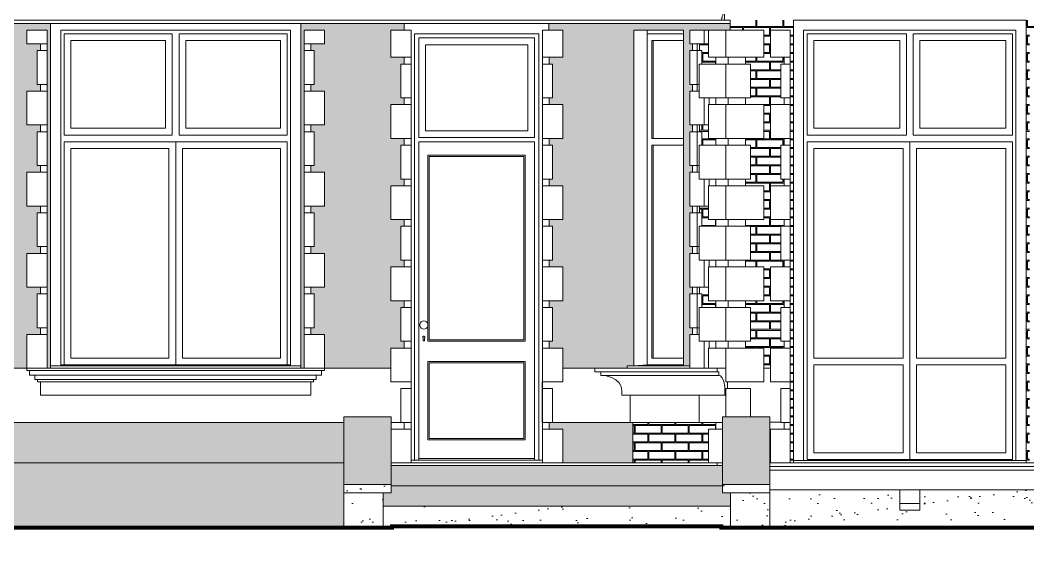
# Model space of a CAD drawing. Header units: millimetres. Extents: x 1177761 to 1329492, y 746793 to 827002.
# Drawn here: x 1238820 to 1246271, y 811085 to 815003 of the extents above; entities that cross this region are included whole.
import ezdxf

# ---------------------------------------------------------------- set-up
doc = ezdxf.new("R2010")
doc.units = ezdxf.units.MM
doc.layers.add('wall', color=5, linetype='Continuous', lineweight=30)
pattern_1 = [(0, (-220131.96, 1390884.34), (100, 64), [192.5, -7.5]), (0, (-220231.96, 1390891.84), (100, 64), [192.5, -7.5]), (90, (-220131.96, 1390884.34), (-100, 64), [-71.5, 56.5]), (90, (-220139.46, 1390884.34), (-100, 64), [-71.5, 56.5])]

msp = doc.modelspace()

# ---------------------------------------------------------------- hatches: boundary and pattern name
at = {"layer": 'wall', "lineweight": 20, "ltscale": 2}
h = msp.add_hatch(dxfattribs=at)
h.set_pattern_fill('AR18', color=251, scale=20, style=0)
h.set_pattern_definition(pattern_1)
h.paths.add_polyline_path([(1243357.5, 814927.8), (1243455.8, 814927.8), (1243725.2, 814927.8), (1243725.2, 814902.8), (1243725.2, 814852.8), (1243725.2, 814127.8), (1243725.2, 814077.8), (1243725.2, 812502.8), (1243725.2, 812452.8), (1243725.2, 812445), (1243772.9, 812445), (1243772.9, 812677.8), (1243790.6, 812677.8), (1243790.6, 812727.8), (1243772.9, 812727.8), (1243772.9, 812977.8), (1243790.6, 812977.8), (1243790.6, 813027.8), (1243772.9, 813027.8), (1243772.9, 813277.8), (1243790.6, 813277.8), (1243790.6, 813327.8), (1243772.9, 813327.8), (1243772.9, 813577.8), (1243790.6, 813577.8), (1243790.6, 813627.8), (1243772.9, 813627.8), (1243772.9, 813877.8), (1243790.6, 813877.8), (1243790.6, 813927.8), (1243772.9, 813927.8), (1243772.9, 814177.8), (1243790.6, 814177.8), (1243790.6, 814227.8), (1243772.9, 814227.8), (1243772.9, 814477.8), (1243790.6, 814477.8), (1243790.6, 814527.8), (1243772.9, 814527.8), (1243772.9, 814777.8), (1243790.6, 814777.8), (1243790.6, 814827.8), (1243772.9, 814827.8), (1243772.9, 814927.8), (1243879, 814927.8), (1243911, 814927.8), (1244039, 814927.8), (1244070.1, 814927.8), (1244070.1, 814977.8), (1242730.5, 814977.8), (1242730.5, 814927.8), (1242832.1, 814927.8), (1242832.1, 814727.8), (1242732.1, 814727.8), (1242732.1, 814677.8), (1242757.1, 814677.8), (1242757.1, 814427.8), (1242732.1, 814427.8), (1242732.1, 814377.8), (1242832.1, 814377.8), (1242832.1, 814127.8), (1242732.1, 814127.8), (1242732.1, 814077.8), (1242757.1, 814077.8), (1242757.1, 813827.8), (1242732.1, 813827.8), (1242732.1, 813777.8), (1242832.1, 813777.8), (1242832.1, 813527.8), (1242732.1, 813527.8), (1242732.1, 813477.8), (1242757.1, 813477.8), (1242757.1, 813227.8), (1242732.1, 813227.8), (1242732.1, 813177.8), (1242832.1, 813177.8), (1242832.1, 812927.8), (1242732.1, 812927.8), (1242732.1, 812877.8), (1242757.1, 812877.8), (1242757.1, 812627.8), (1242732.1, 812627.8), (1242732.1, 812577.8), (1242832.1, 812577.8), (1242832.1, 812427.8), (1243069.1, 812427.8), (1243069.1, 812427.8), (1243307.9, 812427.8), (1243307.9, 812445), (1243357.5, 812445)])
h.paths.add_polyline_path([(1241660.4, 813827.8), (1241635.4, 813827.8), (1241635.4, 814077.8), (1241660.4, 814077.8), (1241660.4, 814127.8), (1241560.4, 814127.8), (1241560.4, 814377.8), (1241660.4, 814377.8), (1241660.4, 814427.8), (1241635.4, 814427.8), (1241635.4, 814677.8), (1241660.4, 814677.8), (1241660.4, 814727.8), (1241560.4, 814727.8), (1241560.4, 814927.8), (1241660.4, 814927.8), (1241660.4, 814977.8), (1240895.2, 814977.8), (1240895.2, 812445.5), (1240895.2, 812427.8), (1240920, 812427.8), (1240920, 812677.8), (1240920, 812727.8), (1240920, 812977.8), (1240920, 813027.8), (1240920, 813277.8), (1240920, 813327.8), (1240920, 813577.8), (1240920, 813627.8), (1240920, 813877.8), (1240920, 813927.8), (1240920, 814177.8), (1240920, 814227.8), (1240920, 814477.8), (1240920, 814527.8), (1240920, 814777.8), (1240920, 814827.8), (1240920, 814927.8), (1241070, 814927.8), (1241070, 814827.8), (1240970, 814827.8), (1240970, 814777.8), (1240995, 814777.8), (1240995, 814527.8), (1240970, 814527.8), (1240970, 814477.8), (1241070, 814477.8), (1241070, 814227.8), (1240970, 814227.8), (1240970, 814177.8), (1240995, 814177.8), (1240995, 813927.8), (1240970, 813927.8), (1240970, 813877.8), (1241070, 813877.8), (1241070, 813627.8), (1240970, 813627.8), (1240970, 813577.8), (1240995, 813577.8), (1240995, 813327.8), (1240970, 813327.8), (1240970, 813277.8), (1241070, 813277.8), (1241070, 813027.8), (1240970, 813027.8), (1240970, 812977.8), (1240995, 812977.8), (1240995, 812727.8), (1240970, 812727.8), (1240970, 812677.8), (1241070, 812677.8), (1241070, 812427.8), (1241560.4, 812427.8), (1241560.4, 812577.8), (1241660.4, 812577.8), (1241660.4, 812627.8), (1241635.4, 812627.8), (1241635.4, 812877.8), (1241660.4, 812877.8), (1241660.4, 812927.8), (1241560.4, 812927.8), (1241560.4, 813177.8), (1241660.4, 813177.8), (1241660.4, 813227.8), (1241635.4, 813227.8), (1241635.4, 813477.8), (1241660.4, 813477.8), (1241660.4, 813527.8), (1241560.4, 813527.8), (1241560.4, 813777.8), (1241660.4, 813777.8)])
h.paths.add_polyline_path([(1238945.2, 813577.8), (1238970.2, 813577.8), (1238970.2, 813627.8), (1238870.2, 813627.8), (1238870.2, 813877.8), (1238970.2, 813877.8), (1238970.2, 813927.8), (1238945.2, 813927.8), (1238945.2, 814177.8), (1238970.2, 814177.8), (1238970.2, 814227.8), (1238870.2, 814227.8), (1238870.2, 814477.8), (1238970.2, 814477.8), (1238970.2, 814527.8), (1238945.2, 814527.8), (1238945.2, 814777.8), (1238970.2, 814777.8), (1238970.2, 814827.8), (1238870.2, 814827.8), (1238870.2, 814927.8), (1239020.2, 814927.8), (1239020.2, 814827.8), (1239020.2, 814777.8), (1239020.2, 814527.8), (1239020.2, 814477.8), (1239020.2, 814227.8), (1239020.2, 814177.8), (1239020.2, 813927.8), (1239020.2, 813877.8), (1239020.2, 813627.8), (1239020.2, 813577.8), (1239020.2, 813327.8), (1239020.2, 813277.8), (1239020.2, 813027.8), (1239020.2, 812977.8), (1239020.2, 812727.8), (1239020.2, 812677.8), (1239020.2, 812427.8), (1239045.2, 812427.8), (1239045.2, 812445), (1239045.2, 814977.8), (1238595.4, 814977.8), (1238595.4, 812445.5), (1238595.4, 812427.8), (1238620.3, 812427.8), (1238620.3, 812677.8), (1238620.3, 812727.8), (1238620.3, 812977.8), (1238620.3, 813027.8), (1238620.3, 813277.8), (1238620.3, 813327.8), (1238620.3, 813577.8), (1238620.3, 813627.8), (1238620.3, 813877.8), (1238620.3, 813927.8), (1238620.3, 814177.8), (1238620.3, 814227.8), (1238620.3, 814477.8), (1238620.3, 814527.8), (1238620.3, 814777.8), (1238620.3, 814827.8), (1238620.3, 814927.8), (1238770.3, 814927.8), (1238770.3, 814827.8), (1238670.3, 814827.8), (1238670.3, 814777.8), (1238695.3, 814777.8), (1238695.3, 814527.8), (1238670.3, 814527.8), (1238670.3, 814477.8), (1238770.3, 814477.8), (1238770.3, 814227.8), (1238670.3, 814227.8), (1238670.3, 814177.8), (1238695.3, 814177.8), (1238695.3, 813927.8), (1238670.3, 813927.8), (1238670.3, 813877.8), (1238770.3, 813877.8), (1238770.3, 813627.8), (1238670.3, 813627.8), (1238670.3, 813577.8), (1238695.3, 813577.8), (1238695.3, 813327.8), (1238670.3, 813327.8), (1238670.3, 813277.8), (1238770.3, 813277.8), (1238770.3, 813027.8), (1238670.3, 813027.8), (1238670.3, 812977.8), (1238695.3, 812977.8), (1238695.3, 812727.8), (1238670.3, 812727.8), (1238670.3, 812677.8), (1238770.3, 812677.8), (1238770.3, 812427.8), (1238870.2, 812427.8), (1238870.2, 812677.8), (1238970.2, 812677.8), (1238970.2, 812727.8), (1238945.2, 812727.8), (1238945.2, 812977.8), (1238970.2, 812977.8), (1238970.2, 813027.8), (1238870.2, 813027.8), (1238870.2, 813277.8), (1238970.2, 813277.8), (1238970.2, 813327.8), (1238945.2, 813327.8)])
h.paths.add_polyline_path([(1236645.5, 813577.8), (1236670.5, 813577.8), (1236670.5, 813627.8), (1236570.5, 813627.8), (1236570.5, 813877.8), (1236670.5, 813877.8), (1236670.5, 813927.8), (1236645.5, 813927.8), (1236645.5, 814177.8), (1236670.5, 814177.8), (1236670.5, 814227.8), (1236570.5, 814227.8), (1236570.5, 814477.8), (1236670.5, 814477.8), (1236670.5, 814527.8), (1236645.5, 814527.8), (1236645.5, 814777.8), (1236670.5, 814777.8), (1236670.5, 814827.8), (1236570.5, 814827.8), (1236570.5, 814927.8), (1236720.5, 814927.8), (1236720.5, 814827.8), (1236720.5, 814777.8), (1236720.5, 814527.8), (1236720.5, 814477.8), (1236720.5, 814227.8), (1236720.5, 814177.8), (1236720.5, 813927.8), (1236720.5, 813877.8), (1236720.5, 813627.8), (1236720.5, 813577.8), (1236720.5, 813327.8), (1236720.5, 813277.8), (1236720.5, 813027.8), (1236720.5, 812977.8), (1236720.5, 812727.8), (1236720.5, 812677.8), (1236720.5, 812427.8), (1236745.4, 812427.8), (1236745.4, 812445), (1236745.4, 814977.8), (1235984.2, 814977.8), (1235984.2, 812445.5), (1235984.2, 812427.8), (1236009.1, 812427.8), (1236009.1, 812677.8), (1236009.1, 812727.8), (1236009.1, 812977.8), (1236009.1, 813027.8), (1236009.1, 813277.8), (1236009.1, 813327.8), (1236009.1, 813577.8), (1236009.1, 813627.8), (1236009.1, 813877.8), (1236009.1, 813927.8), (1236009.1, 814177.8), (1236009.1, 814227.8), (1236009.1, 814477.8), (1236009.1, 814527.8), (1236009.1, 814777.8), (1236009.1, 814827.8), (1236009.1, 814927.8), (1236159.1, 814927.8), (1236159.1, 814827.8), (1236059.1, 814827.8), (1236059.1, 814777.8), (1236084.1, 814777.8), (1236084.1, 814527.8), (1236059.1, 814527.8), (1236059.1, 814477.8), (1236159.1, 814477.8), (1236159.1, 814227.8), (1236059.1, 814227.8), (1236059.1, 814177.8), (1236084.1, 814177.8), (1236084.1, 813927.8), (1236059.1, 813927.8), (1236059.1, 813877.8), (1236159.1, 813877.8), (1236159.1, 813627.8), (1236059.1, 813627.8), (1236059.1, 813577.8), (1236084.1, 813577.8), (1236084.1, 813327.8), (1236059.1, 813327.8), (1236059.1, 813277.8), (1236159.1, 813277.8), (1236159.1, 813027.8), (1236059.1, 813027.8), (1236059.1, 812977.8), (1236084.1, 812977.8), (1236084.1, 812727.8), (1236059.1, 812727.8), (1236059.1, 812677.8), (1236159.1, 812677.8), (1236159.1, 812427.8), (1236351.9, 812427.8), (1236570.5, 812427.8), (1236570.5, 812677.8), (1236670.5, 812677.8), (1236670.5, 812727.8), (1236645.5, 812727.8), (1236645.5, 812977.8), (1236670.5, 812977.8), (1236670.5, 813027.8), (1236570.5, 813027.8), (1236570.5, 813277.8), (1236670.5, 813277.8), (1236670.5, 813327.8), (1236645.5, 813327.8)])
h.paths.add_polyline_path([(1241212.9, 812027.8), (1236384.6, 812027.8), (1236351.9, 812027.8), (1235997.2, 812027.8), (1230888.9, 812027.8), (1230888.9, 811727.8), (1234516.7, 811727.8), (1241212.9, 811727.8)])
h.paths.add_polyline_path([(1243350.4, 812027.8), (1243329.7, 812027.8), (1242757.1, 812027.8), (1242732.1, 812027.8), (1242732.1, 811977.8), (1242832.1, 811977.8), (1242832.1, 811727.8), (1243350.4, 811727.8)])
h.paths.add_polyline_path([(1243318.7, 813385.6), (1243801.7, 813385.6), (1243801.7, 813610.6), (1243318.7, 813610.6)], flags=24)
h = msp.add_hatch(dxfattribs=at)
h.set_pattern_fill('AR18', color=251, scale=20, style=0)
h.set_pattern_definition(pattern_1)
h.paths.add_polyline_path([(1244443.7, 813477.8), (1244468.7, 813477.8), (1244468.7, 813527.8), (1244368.7, 813527.8), (1244368.7, 813777.8), (1244468.7, 813777.8), (1244468.7, 813827.8), (1244443.7, 813827.8), (1244443.7, 814077.8), (1244468.7, 814077.8), (1244468.7, 814127.8), (1244368.7, 814127.8), (1244368.7, 814377.8), (1244468.7, 814377.8), (1244468.7, 814427.8), (1244443.7, 814427.8), (1244443.7, 814677.8), (1244468.7, 814677.8), (1244468.7, 814727.8), (1244368.7, 814727.8), (1244368.7, 814927.8), (1244513.5, 814927.8), (1244513.5, 814727.8), (1244513.5, 814677.8), (1244513.5, 814427.8), (1244513.5, 814377.8), (1244513.5, 814127.8), (1244513.5, 814077.8), (1244513.5, 813827.8), (1244513.5, 813777.8), (1244513.5, 813527.8), (1244513.5, 813477.8), (1244513.5, 813227.8), (1244513.5, 813177.8), (1244513.5, 812927.8), (1244513.5, 812877.8), (1244513.5, 812627.8), (1244513.5, 812577.8), (1244513.5, 812327.8), (1244513.5, 812277.8), (1244513.5, 812027.8), (1244513.5, 811977.8), (1244513.5, 811727.8), (1244538.6, 811727.8), (1244538.6, 811745), (1244538.6, 815002.8), (1244070.1, 815002.8), (1244070.1, 814927.8), (1244320.1, 814927.8), (1244320.1, 814727.8), (1244182.6, 814727.8), (1244182.6, 814677.8), (1244220.1, 814677.8), (1244220.1, 814427.8), (1244182.6, 814427.8), (1244182.6, 814377.8), (1244320.1, 814377.8), (1244320.1, 814127.8), (1244182.6, 814127.8), (1244182.6, 814077.8), (1244220.1, 814077.8), (1244220.1, 813827.8), (1244182.6, 813827.8), (1244182.6, 813777.8), (1244320.1, 813777.8), (1244320.1, 813527.8), (1244182.6, 813527.8), (1244182.6, 813477.8), (1244220.1, 813477.8), (1244220.1, 813227.8), (1244182.6, 813227.8), (1244182.6, 813177.8), (1244320.1, 813177.8), (1244320.1, 812927.8), (1244182.6, 812927.8), (1244182.6, 812877.8), (1244220.1, 812877.8), (1244220.1, 812627.8), (1244182.6, 812627.8), (1244182.6, 812577.8), (1244320.1, 812577.8), (1244320.1, 812428.1), (1244368.7, 812428.1), (1244368.7, 812577.8), (1244468.7, 812577.8), (1244468.7, 812627.8), (1244443.7, 812627.8), (1244443.7, 812877.8), (1244468.7, 812877.8), (1244468.7, 812927.8), (1244368.7, 812927.8), (1244368.7, 813177.8), (1244468.7, 813177.8), (1244468.7, 813227.8), (1244443.7, 813227.8)])
h.paths.add_polyline_path([(1246577.6, 813477.8), (1246615.1, 813477.8), (1246615.1, 813527.8), (1246477.6, 813527.8), (1246477.6, 813777.8), (1246615.1, 813777.8), (1246615.1, 813827.8), (1246577.6, 813827.8), (1246577.6, 814077.8), (1246615.1, 814077.8), (1246615.1, 814127.8), (1246477.6, 814127.8), (1246477.6, 814377.8), (1246615.1, 814377.8), (1246615.1, 814427.8), (1246577.6, 814427.8), (1246577.6, 814677.8), (1246615.1, 814677.8), (1246615.1, 814727.8), (1246477.6, 814727.8), (1246477.6, 814927.8), (1246727.6, 814927.8), (1246727.6, 815002.8), (1246258.6, 815002.8), (1246258.6, 811745.5), (1246258.6, 811727.8), (1246284.1, 811727.8), (1246284.1, 811977.8), (1246284.1, 812027.8), (1246284.1, 812277.8), (1246284.1, 812327.8), (1246284.1, 812577.8), (1246284.1, 812627.8), (1246284.1, 812877.8), (1246284.1, 812927.8), (1246284.1, 813177.8), (1246284.1, 813227.8), (1246284.1, 813477.8), (1246284.1, 813527.8), (1246284.1, 813777.8), (1246284.1, 813827.8), (1246284.1, 814077.8), (1246284.1, 814127.8), (1246284.1, 814377.8), (1246284.1, 814427.8), (1246284.1, 814677.8), (1246284.1, 814727.8), (1246284.1, 814927.8), (1246429.3, 814927.8), (1246429.3, 814727.8), (1246329.3, 814727.8), (1246329.3, 814677.8), (1246354.3, 814677.8), (1246354.3, 814427.8), (1246329.3, 814427.8), (1246329.3, 814377.8), (1246429.3, 814377.8), (1246429.3, 814127.8), (1246329.3, 814127.8), (1246329.3, 814077.8), (1246354.3, 814077.8), (1246354.3, 813827.8), (1246329.3, 813827.8), (1246329.3, 813777.8), (1246429.3, 813777.8), (1246429.3, 813527.8), (1246329.3, 813527.8), (1246329.3, 813477.8), (1246354.3, 813477.8), (1246354.3, 813227.8), (1246329.3, 813227.8), (1246329.3, 813177.8), (1246429.3, 813177.8), (1246429.3, 812927.8), (1246329.3, 812927.8), (1246329.3, 812877.8), (1246354.3, 812877.8), (1246354.3, 812627.8), (1246329.3, 812627.8), (1246329.3, 812577.8), (1246429.3, 812577.8), (1246429.3, 812428.1), (1246477.6, 812428.1), (1246477.6, 812577.8), (1246615.1, 812577.8), (1246615.1, 812627.8), (1246577.6, 812627.8), (1246577.6, 812877.8), (1246615.1, 812877.8), (1246615.1, 812927.8), (1246477.6, 812927.8), (1246477.6, 813177.8), (1246615.1, 813177.8), (1246615.1, 813227.8), (1246577.6, 813227.8)])
h.paths.add_polyline_path([(1246953.1, 813627.8), (1246917.7, 813627.8), (1246917.7, 813827.8), (1246833.6, 813827.8), (1246833.6, 813777.8), (1246886.7, 813777.8), (1246886.7, 813527.8), (1246833.6, 813527.8), (1246833.6, 813477.8), (1246935.4, 813477.8), (1246935.4, 813577.8), (1246953.1, 813577.8)])
h.paths.add_polyline_path([(1246935.4, 814177.8), (1246953.1, 814177.8), (1246953.1, 814227.8), (1246917.7, 814227.8), (1246886.7, 814227.8), (1246886.7, 814127.8), (1246833.6, 814127.8), (1246833.6, 814077.8), (1246935.4, 814077.8)])
h.paths.add_polyline_path([(1246935.4, 814777.8), (1246953.1, 814777.8), (1246953.1, 814827.8), (1246917.7, 814827.8), (1246886.7, 814827.8), (1246886.7, 814727.8), (1246833.6, 814727.8), (1246833.6, 814677.8), (1246935.4, 814677.8)])
h.paths.add_polyline_path([(1246935.4, 812977.8), (1246953.1, 812977.8), (1246953.1, 813027.8), (1246917.7, 813027.8), (1246886.7, 813027.8), (1246886.7, 812927.8), (1246833.6, 812927.8), (1246833.6, 812877.8), (1246935.4, 812877.8)])
h.paths.add_polyline_path([(1243911, 814227.8), (1243879, 814227.8), (1243843.6, 814227.8), (1243843.6, 814177.8), (1243861.3, 814177.8), (1243861.3, 814077.8), (1243964, 814077.8), (1243964, 814127.8), (1243911, 814127.8)])
h.paths.add_polyline_path([(1243964, 814727.8), (1243911, 814727.8), (1243911, 814827.8), (1243879, 814827.8), (1243843.6, 814827.8), (1243843.6, 814777.8), (1243861.3, 814777.8), (1243861.3, 814677.8), (1243964, 814677.8)])
h.paths.add_polyline_path([(1243911, 813627.8), (1243879, 813627.8), (1243843.6, 813627.8), (1243843.6, 813577.8), (1243861.3, 813577.8), (1243861.3, 813477.8), (1243964, 813477.8), (1243964, 813527.8), (1243911, 813527.8)])
h.paths.add_polyline_path([(1243911, 813027.8), (1243879, 813027.8), (1243843.6, 813027.8), (1243843.6, 812977.8), (1243861.3, 812977.8), (1243861.3, 812877.8), (1243964, 812877.8), (1243964, 812927.8), (1243911, 812927.8)])
at = {"layer": 'wall', "lineweight": 20, "ltscale": 50}
h = msp.add_hatch(dxfattribs=at)
h.set_pattern_fill('AR-SAND', color=250, scale=5, style=0)
h.paths.add_polyline_path([(1244363.2, 812008.1), (1244363.2, 812068.1), (1244220.1, 812068.1), (1244013.2, 812068.2), (1244013.2, 811567.3), (1244363.2, 811567.3), (1244363.2, 811675.2)])
h.paths.add_polyline_path([(1244073.2, 811507.3), (1244013.2, 811507.3), (1244013.2, 811557.8), (1241562.9, 811557.8), (1241562.9, 811507.3), (1241504.1, 811507.3), (1241504.1, 811407.8), (1244073.2, 811407.8)])
h.paths.add_polyline_path([(1244013.2, 811707.8), (1241562.9, 811707.8), (1241562.9, 811567.3), (1241562.9, 811557.8), (1244013.2, 811557.8), (1244013.2, 811567.3)])
h.paths.add_polyline_path([(1241212.9, 811567.3), (1241212.9, 811727.8), (1234516.7, 811727.8), (1234516.7, 811249.8), (1241569.1, 811249.9), (1241569.1, 811257.8), (1241504.1, 811257.8), (1241504.1, 811407.8), (1241504.1, 811507.3), (1241212.9, 811507.3)])
h.paths.add_polyline_path([(1234516.7, 811727.8), (1230632.3, 811727.8), (1230372.6, 811727.8), (1230372.6, 811249.8), (1234516.7, 811249.8)])
h.paths.add_polyline_path([(1241562.9, 812068.1), (1241212.9, 812068.2), (1241212.9, 812027.8), (1241212.9, 811567.3), (1241562.9, 811567.3)])
h.paths.add_polyline_path([(1241212.9, 811507.3), (1241504.1, 811507.3), (1241504.1, 811257.8), (1241212.9, 811257.8)], flags=16)
at = {"layer": 'wall', "lineweight": 20, "ltscale": 2}
h = msp.add_hatch(dxfattribs=at)
h.set_pattern_fill('AR18', color=251, scale=20, style=0)
h.set_pattern_definition(pattern_1)
h.paths.add_polyline_path([(1243911, 811977.8), (1243964, 811977.8), (1243964, 812027.8), (1243840.3, 812027.8), (1243350.4, 812027.8), (1243350.4, 811727.8), (1243911, 811727.8)])
at = {"layer": 'wall', "lineweight": 20, "ltscale": 50}
h = msp.add_hatch(dxfattribs=at)
h.set_pattern_fill('AR-SAND', color=250, scale=5, style=0)
h.paths.add_polyline_path([(1244073.2, 811407.8), (1241504.1, 811407.8), (1241504.1, 811257.8), (1241569.1, 811257.8), (1244005.1, 811257.8), (1244073.2, 811257.8)])
h.paths.add_polyline_path([(1241504.1, 811407.8), (1241504.1, 811507.3), (1241212.9, 811507.3), (1241212.9, 811257.8), (1241504.1, 811257.8)])
h.paths.add_polyline_path([(1241562.9, 811567.3), (1241212.9, 811567.3), (1241212.9, 811507.3), (1241504.1, 811507.3), (1241562.9, 811507.3)])
h = msp.add_hatch(dxfattribs=at)
h.set_pattern_fill('AR-SAND', color=250, scale=5, style=0)
h.paths.add_polyline_path([(1246731.7, 811527.8), (1245473.8, 811527.8), (1245473.8, 811427.8), (1245473.8, 811377.8), (1245323.8, 811377.8), (1245323.8, 811427.8), (1245323.8, 811527.8), (1244363.2, 811527.8), (1244363.2, 811507.3), (1244363.2, 811249.8), (1246731.7, 811249.8)])
h.paths.add_polyline_path([(1244363.2, 811507.3), (1244073.2, 811507.3), (1244073.2, 811407.8), (1244073.2, 811257.8), (1244073.2, 811249.8), (1244363.2, 811249.8)])
h.paths.add_polyline_path([(1244363.2, 811567.3), (1244013.2, 811567.3), (1244013.2, 811507.3), (1244363.2, 811507.3), (1244363.2, 811527.8)])

# ---------------------------------------------------------------- linework, layer by layer
at = {"layer": 'wall', "color": 250, "lineweight": 20, "ltscale": 50}
msp.add_lwpolyline([(1244070.1, 814927.8), (1244070.1, 815002.8), (1244028.3, 815002.8), (1244028.3, 815479.6), (1244018.2, 815479.6), (1244018.2, 815504.9, -0.168825), (1244012.3, 815517), (1244010, 815532.2, 0.132892), (1243999.5, 815552.3), (1243999.5, 815567.8), (1244070.1, 815567.8), (1244070.1, 815977.8), (1244028.3, 815977.8), (1244028.3, 816177.8), (1244010.6, 816177.8), (1244010.6, 816234.1, 0.210167), (1243964.9, 816325.2), (1243964.9, 816351.5), (1243951.8, 816351.5), (1243951.8, 816377.8), (1245398.9, 816377.8)], format="xyb", dxfattribs=at)
msp.add_lwpolyline([(1229618.3, 815202.8), (1229651.5, 815092.8), (1229651.5, 815092.8), (1229606.5, 815092.8), (1229606.5, 815075.5, -0.252309), (1229634.1, 815053.2), (1229637.8, 815039.9, 0.253222), (1229651.5, 815028.8), (1229651.5, 815020.1, -0.414903), (1229668.8, 815002.8), (1230253.9, 815002.8), (1244002.8, 815002.8), (1244002.8, 815002.8), (1244002.8, 815002.8, -0.177842), (1244010, 815020.3), (1244010, 815029, 0.217886), (1244015.7, 815040.1), (1244017.2, 815053.4, -0.183996), (1244028.6, 815075.7), (1244028.6, 815093), (1244000.8, 815093), (1244000.8, 815093), (1244018.2, 815202.8)], format="xyb", close=True, dxfattribs=at)
for points in [[(1244070.1, 814977.8), (1229668.8, 814977.8), (1229668.8, 815002.8), (1244070.1, 815002.8)], [(1240895.2, 814977.7), (1239045.2, 814977.8), (1239045.2, 812445.5), (1239120.2, 812445.5), (1239120.2, 812452.8), (1239120.2, 814927.8), (1240820.2, 814927.8), (1240820.2, 812445.5), (1240895.2, 812445.5)], [(1241735.4, 811747.8), (1241735.4, 814902.8), (1242655.5, 814902.8), (1242655.5, 811747.8), (1242682.1, 811747.8), (1242682.1, 814927.8), (1242730.5, 814927.8), (1242730.5, 814977.8), (1241660.4, 814977.8), (1241660.4, 814927.8), (1241710.4, 814927.8), (1241710.4, 811747.8)], [(1244538.6, 815002.8), (1246258.6, 815002.8), (1246258.6, 811745.5), (1244538.6, 811745.5)], [(1239020.2, 814927.8), (1238870.2, 814927.8), (1238870.2, 814827.8), (1239020.2, 814827.8)], [(1239945.2, 814902.8), (1239145.2, 814902.8), (1239145.2, 814152.8), (1239945.2, 814152.8)], [(1240795.2, 814902.8), (1239995.2, 814902.8), (1239995.2, 814152.8), (1240795.2, 814152.8)], [(1241070, 814927.8), (1240920, 814927.8), (1240920, 814827.8), (1241070, 814827.8)], [(1241710.4, 814927.8), (1241560.4, 814927.8), (1241560.4, 814727.8), (1241710.4, 814727.8)], [(1242655.5, 814902.8), (1241735.4, 814902.8), (1241735.4, 811747.8), (1241767.4, 811747.8), (1241767.4, 811759.8), (1241767.4, 814102.8), (1242623.5, 814102.8), (1242623.5, 811759.8), (1242623.5, 811747.8), (1242655.5, 811747.8)], [(1242832.1, 814927.8), (1242682.1, 814927.8), (1242682.1, 814727.8), (1242832.1, 814727.8)], [(1243455.8, 814902.8), (1243455.8, 814927.8), (1243357.5, 814927.8), (1243357.5, 812445.5), (1243455.8, 812452.8)], [(1243725.2, 814927.8), (1243455.8, 814927.8), (1243455.8, 814902.8), (1243725.2, 814902.8)], [(1243725.2, 814127.8), (1243491.2, 814127.8), (1243491.2, 814852.8), (1243725.2, 814852.8), (1243725.2, 814902.8), (1243455.8, 814902.8), (1243455.8, 812452.8), (1243725.2, 812452.8), (1243725.2, 812502.8), (1243491.2, 812502.8), (1243491.2, 814077.8), (1243725.2, 814077.8)], [(1243879, 814927.8), (1243772.9, 814927.8), (1243772.9, 814827.8), (1243879, 814827.8)], [(1243911, 814927.8), (1243879, 814927.8), (1243879, 814827.8), (1243911, 814827.8)], [(1244039, 814927.8), (1243911, 814927.8), (1243911, 814727.8), (1244039, 814727.8)], [(1244320.1, 814927.8), (1244039, 814927.8), (1244039, 814727.8), (1244320.1, 814727.8)], [(1244513.5, 814927.8), (1244368.7, 814927.8), (1244368.7, 814727.8), (1244513.5, 814727.8)], [(1246183.6, 811745.5), (1244613.6, 811745.5), (1244613.6, 814927.8), (1246183.6, 814927.8)], [(1245373.8, 814902.8), (1244638.6, 814902.8), (1244638.6, 814152.8), (1245373.8, 814152.8)], [(1245423.8, 814902.8), (1246158.6, 814902.8), (1246158.6, 814152.8), (1245423.8, 814152.8)], [(1239020.2, 814827.8), (1238970.2, 814827.8), (1238970.2, 814777.8), (1239020.2, 814777.8)], [(1239895.2, 814202.8), (1239195.2, 814202.8), (1239195.2, 814852.8), (1239895.2, 814852.8)], [(1240045.2, 814202.8), (1240045.2, 814852.8), (1240745.2, 814852.8), (1240745.2, 814202.8)], [(1240970, 814827.8), (1240920, 814827.8), (1240920, 814777.8), (1240970, 814777.8)], [(1242623.5, 814134.8), (1241767.4, 814134.8), (1241767.4, 814870.8), (1242623.5, 814870.8)], [(1242573.5, 814820.8), (1241817.4, 814820.8), (1241817.4, 814184.8), (1242573.5, 814184.8)], [(1242573.5, 814184.8), (1241817.4, 814184.8), (1241817.4, 814820.8), (1242573.5, 814820.8)], [(1243725.2, 814852.8), (1243501.8, 814852.8), (1243501.8, 814127.8), (1243725.2, 814127.8)], [(1243825.9, 814827.8), (1243790.6, 814827.8), (1243790.6, 814777.8), (1243825.9, 814777.8)], [(1243843.6, 814827.8), (1243825.9, 814827.8), (1243825.9, 814777.8), (1243843.6, 814777.8)], [(1245323.8, 814852.8), (1244688.6, 814852.8), (1244688.6, 814202.8), (1245323.8, 814202.8)], [(1246108.6, 814852.8), (1245473.8, 814852.8), (1245473.8, 814202.8), (1246108.6, 814202.8)], [(1239020.2, 814777.8), (1238945.2, 814777.8), (1238945.2, 814527.8), (1239020.2, 814527.8)], [(1240995, 814777.8), (1240920, 814777.8), (1240920, 814527.8), (1240995, 814527.8)], [(1243825.9, 814777.8), (1243772.9, 814777.8), (1243772.9, 814527.8), (1243825.9, 814527.8)], [(1243861.3, 814777.8), (1243825.9, 814777.8), (1243825.9, 814527.8), (1243840.3, 814527.8), (1243840.3, 814677.8), (1243861.3, 814677.8)], [(1241710.4, 814677.8), (1241635.4, 814677.8), (1241635.4, 814427.8), (1241710.4, 814427.8)], [(1241710.4, 814727.8), (1241660.4, 814727.8), (1241660.4, 814677.8), (1241710.4, 814677.8)], [(1242732.1, 814727.8), (1242682.1, 814727.8), (1242682.1, 814677.8), (1242732.1, 814677.8)], [(1242757.1, 814677.8), (1242682.1, 814677.8), (1242682.1, 814427.8), (1242757.1, 814427.8)], [(1244039, 814677.8), (1243840.3, 814677.8), (1243840.3, 814427.8), (1244039, 814427.8)], [(1244054.5, 814727.8), (1244039, 814727.8), (1243964, 814727.8), (1243964, 814677.8), (1244039, 814677.8), (1244054.5, 814677.8)], [(1244220.1, 814677.8), (1244039, 814677.8), (1244039, 814427.8), (1244220.1, 814427.8)], [(1244182.6, 814727.8), (1244054.5, 814727.8), (1244054.5, 814677.8), (1244182.6, 814677.8)], [(1244513.5, 814677.8), (1244443.7, 814677.8), (1244443.7, 814427.8), (1244513.5, 814427.8)], [(1244513.5, 814727.8), (1244468.7, 814727.8), (1244468.7, 814677.8), (1244513.5, 814677.8)], [(1239020.2, 814527.8), (1238970.2, 814527.8), (1238970.2, 814477.8), (1239020.2, 814477.8)], [(1240970, 814527.8), (1240920, 814527.8), (1240920, 814477.8), (1240970, 814477.8)], [(1243825.9, 814527.8), (1243790.6, 814527.8), (1243790.6, 814477.8), (1243825.9, 814477.8)], [(1243840.3, 814527.8), (1243825.9, 814527.8), (1243825.9, 814477.8), (1243840.3, 814477.8)], [(1239020.2, 814477.8), (1238870.2, 814477.8), (1238870.2, 814227.8), (1239020.2, 814227.8)], [(1241070, 814477.8), (1240920, 814477.8), (1240920, 814227.8), (1241070, 814227.8)], [(1243879, 814427.8), (1243840.3, 814427.8), (1243840.3, 814477.8), (1243772.9, 814477.8), (1243772.9, 814227.8), (1243879, 814227.8)], [(1241710.4, 814377.8), (1241560.4, 814377.8), (1241560.4, 814127.8), (1241710.4, 814127.8)], [(1241710.4, 814427.8), (1241660.4, 814427.8), (1241660.4, 814377.8), (1241710.4, 814377.8)], [(1242732.1, 814427.8), (1242682.1, 814427.8), (1242682.1, 814377.8), (1242732.1, 814377.8)], [(1242832.1, 814377.8), (1242682.1, 814377.8), (1242682.1, 814127.8), (1242832.1, 814127.8)], [(1243914.3, 814427.8), (1243879, 814427.8), (1243879, 814227.8), (1243911, 814227.8), (1243911, 814377.8), (1243914.3, 814377.8)], [(1244039, 814377.8), (1243911, 814377.8), (1243911, 814127.8), (1244039, 814127.8)], [(1244054.5, 814427.8), (1244039, 814427.8), (1243964, 814427.8), (1243964, 814377.8), (1244039, 814377.8), (1244054.5, 814377.8)], [(1244320.1, 814377.8), (1244039, 814377.8), (1244039, 814127.8), (1244320.1, 814127.8)], [(1244182.6, 814427.8), (1244054.5, 814427.8), (1244054.5, 814377.8), (1244182.6, 814377.8)], [(1244513.5, 814377.8), (1244368.7, 814377.8), (1244368.7, 814127.8), (1244513.5, 814127.8)], [(1244513.5, 814427.8), (1244468.7, 814427.8), (1244468.7, 814377.8), (1244513.5, 814377.8)], [(1239020.2, 814227.8), (1238970.2, 814227.8), (1238970.2, 814177.8), (1239020.2, 814177.8)], [(1240970, 814227.8), (1240920, 814227.8), (1240920, 814177.8), (1240970, 814177.8)], [(1243825.9, 814227.8), (1243790.6, 814227.8), (1243790.6, 814177.8), (1243825.9, 814177.8)], [(1243843.6, 814227.8), (1243825.9, 814227.8), (1243825.9, 814177.8), (1243843.6, 814177.8)], [(1239020.2, 814177.8), (1238945.2, 814177.8), (1238945.2, 813927.8), (1239020.2, 813927.8)], [(1240995, 814177.8), (1240920, 814177.8), (1240920, 813927.8), (1240995, 813927.8)], [(1243825.9, 814177.8), (1243772.9, 814177.8), (1243772.9, 813927.8), (1243825.9, 813927.8)], [(1243861.3, 814177.8), (1243825.9, 814177.8), (1243825.9, 813927.8), (1243840.3, 813927.8), (1243840.3, 814077.8), (1243861.3, 814077.8)], [(1239970.2, 814102.8), (1239145.2, 814102.8), (1239145.2, 812452.8), (1239970.2, 812452.8)], [(1240795.2, 814102.8), (1239970.2, 814102.8), (1239970.2, 812452.8), (1240795.2, 812452.8)], [(1241710.4, 814077.8), (1241635.4, 814077.8), (1241635.4, 813827.8), (1241710.4, 813827.8)], [(1241710.4, 814127.8), (1241660.4, 814127.8), (1241660.4, 814077.8), (1241710.4, 814077.8)], [(1241767.4, 814102.8), (1242623.5, 814102.8), (1242623.5, 811759.8), (1241767.4, 811759.8)], [(1242732.1, 814127.8), (1242682.1, 814127.8), (1242682.1, 814077.8), (1242732.1, 814077.8)], [(1242757.1, 814077.8), (1242682.1, 814077.8), (1242682.1, 813827.8), (1242757.1, 813827.8)], [(1243725.2, 814077.8), (1243501.8, 814077.8), (1243501.8, 812502.8), (1243725.2, 812502.8)], [(1244039, 814077.8), (1243840.3, 814077.8), (1243840.3, 813827.8), (1243879, 813827.8), (1243914.3, 813827.8), (1244039, 813827.8)], [(1244054.5, 814127.8), (1244039, 814127.8), (1243964, 814127.8), (1243964, 814077.8), (1244039, 814077.8), (1244054.5, 814077.8)], [(1244220.1, 814077.8), (1244039, 814077.8), (1244039, 813827.8), (1244220.1, 813827.8)], [(1244182.6, 814127.8), (1244054.5, 814127.8), (1244054.5, 814077.8), (1244182.6, 814077.8)], [(1244513.5, 814077.8), (1244443.7, 814077.8), (1244443.7, 813827.8), (1244513.5, 813827.8)], [(1244513.5, 814127.8), (1244468.7, 814127.8), (1244468.7, 814077.8), (1244513.5, 814077.8)], [(1244638.6, 814102.8), (1245398.8, 814102.8), (1245398.8, 811752.8), (1244638.6, 811752.8)], [(1245398.8, 811752.8), (1246158.6, 811752.8), (1246158.6, 814102.8), (1245398.8, 814102.8)], [(1239920.2, 814052.8), (1239920.2, 812502.8), (1239195.2, 812502.8), (1239195.2, 814052.8)], [(1240020.2, 814052.8), (1240745.2, 814052.8), (1240745.2, 812502.8), (1240020.2, 812502.8)], [(1242555.5, 814004.8), (1241835.4, 814004.8), (1241835.4, 812627.8), (1242555.5, 812627.8)], [(1242545.5, 813994.8), (1242545.5, 812637.8), (1241845.4, 812637.8), (1241845.4, 813994.8)], [(1244688.6, 814052.8), (1245348.8, 814052.8), (1245348.8, 812502.8), (1244688.6, 812502.8)], [(1245448.8, 814052.8), (1246108.6, 814052.8), (1246108.6, 812502.8), (1245448.8, 812502.8)], [(1239020.2, 813927.8), (1238970.2, 813927.8), (1238970.2, 813877.8), (1239020.2, 813877.8)], [(1240970, 813927.8), (1240920, 813927.8), (1240920, 813877.8), (1240970, 813877.8)], [(1243825.9, 813927.8), (1243790.6, 813927.8), (1243790.6, 813877.8), (1243825.9, 813877.8)], [(1243840.3, 813927.8), (1243825.9, 813927.8), (1243825.9, 813877.8), (1243840.3, 813877.8)], [(1239020.2, 813877.8), (1238870.2, 813877.8), (1238870.2, 813627.8), (1239020.2, 813627.8)], [(1241070, 813877.8), (1240920, 813877.8), (1240920, 813627.8), (1241070, 813627.8)], [(1243879, 813827.8), (1243840.3, 813827.8), (1243840.3, 813877.8), (1243772.9, 813877.8), (1243772.9, 813627.8), (1243879, 813627.8)], [(1241710.4, 813777.8), (1241560.4, 813777.8), (1241560.4, 813527.8), (1241710.4, 813527.8)], [(1241710.4, 813827.8), (1241660.4, 813827.8), (1241660.4, 813777.8), (1241710.4, 813777.8)], [(1242732.1, 813827.8), (1242682.1, 813827.8), (1242682.1, 813777.8), (1242732.1, 813777.8)], [(1242832.1, 813777.8), (1242682.1, 813777.8), (1242682.1, 813527.8), (1242832.1, 813527.8)], [(1243914.3, 813827.8), (1243879, 813827.8), (1243879, 813627.8), (1243911, 813627.8), (1243911, 813777.8), (1243914.3, 813777.8)], [(1244039, 813777.8), (1243911, 813777.8), (1243911, 813527.8), (1244039, 813527.8)], [(1244054.5, 813827.8), (1244039, 813827.8), (1243964, 813827.8), (1243964, 813777.8), (1244039, 813777.8), (1244054.5, 813777.8)], [(1244320.1, 813777.8), (1244039, 813777.8), (1244039, 813527.8), (1244320.1, 813527.8)], [(1244182.6, 813827.8), (1244054.5, 813827.8), (1244054.5, 813777.8), (1244182.6, 813777.8)], [(1244513.5, 813777.8), (1244368.7, 813777.8), (1244368.7, 813527.8), (1244513.5, 813527.8)], [(1244513.5, 813827.8), (1244468.7, 813827.8), (1244468.7, 813777.8), (1244513.5, 813777.8)], [(1239020.2, 813627.8), (1238970.2, 813627.8), (1238970.2, 813577.8), (1239020.2, 813577.8)], [(1240970, 813627.8), (1240920, 813627.8), (1240920, 813577.8), (1240970, 813577.8)], [(1243825.9, 813627.8), (1243790.6, 813627.8), (1243790.6, 813577.8), (1243825.9, 813577.8)], [(1243843.6, 813627.8), (1243825.9, 813627.8), (1243825.9, 813577.8), (1243843.6, 813577.8)], [(1239020.2, 813577.8), (1238945.2, 813577.8), (1238945.2, 813327.8), (1239020.2, 813327.8)], [(1240995, 813577.8), (1240920, 813577.8), (1240920, 813327.8), (1240995, 813327.8)], [(1243825.9, 813577.8), (1243772.9, 813577.8), (1243772.9, 813327.8), (1243825.9, 813327.8)], [(1243861.3, 813577.8), (1243825.9, 813577.8), (1243825.9, 813327.8), (1243840.3, 813327.8), (1243840.3, 813477.8), (1243861.3, 813477.8)], [(1241710.4, 813477.8), (1241635.4, 813477.8), (1241635.4, 813227.8), (1241710.4, 813227.8)], [(1241710.4, 813527.8), (1241660.4, 813527.8), (1241660.4, 813477.8), (1241710.4, 813477.8)], [(1242732.1, 813527.8), (1242682.1, 813527.8), (1242682.1, 813477.8), (1242732.1, 813477.8)], [(1242757.1, 813477.8), (1242682.1, 813477.8), (1242682.1, 813227.8), (1242757.1, 813227.8)], [(1244039, 813477.8), (1243840.3, 813477.8), (1243840.3, 813227.8), (1244039, 813227.8)], [(1244054.5, 813527.8), (1244039, 813527.8), (1243964, 813527.8), (1243964, 813477.8), (1244039, 813477.8), (1244054.5, 813477.8)], [(1244220.1, 813477.8), (1244039, 813477.8), (1244039, 813227.8), (1244220.1, 813227.8)], [(1244182.6, 813527.8), (1244054.5, 813527.8), (1244054.5, 813477.8), (1244182.6, 813477.8)], [(1244513.5, 813477.8), (1244443.7, 813477.8), (1244443.7, 813227.8), (1244513.5, 813227.8)], [(1244513.5, 813527.8), (1244468.7, 813527.8), (1244468.7, 813477.8), (1244513.5, 813477.8)], [(1239020.2, 813327.8), (1238970.2, 813327.8), (1238970.2, 813277.8), (1239020.2, 813277.8)], [(1240970, 813327.8), (1240920, 813327.8), (1240920, 813277.8), (1240970, 813277.8)], [(1243825.9, 813327.8), (1243790.6, 813327.8), (1243790.6, 813277.8), (1243825.9, 813277.8)], [(1243840.3, 813327.8), (1243825.9, 813327.8), (1243825.9, 813277.8), (1243840.3, 813277.8)], [(1239020.2, 813277.8), (1238870.2, 813277.8), (1238870.2, 813027.8), (1239020.2, 813027.8)], [(1241070, 813277.8), (1240920, 813277.8), (1240920, 813027.8), (1241070, 813027.8)], [(1243879, 813227.8), (1243840.3, 813227.8), (1243840.3, 813277.8), (1243772.9, 813277.8), (1243772.9, 813027.8), (1243879, 813027.8)], [(1241710.4, 813177.8), (1241560.4, 813177.8), (1241560.4, 812927.8), (1241710.4, 812927.8)], [(1241710.4, 813227.8), (1241660.4, 813227.8), (1241660.4, 813177.8), (1241710.4, 813177.8)], [(1242732.1, 813227.8), (1242682.1, 813227.8), (1242682.1, 813177.8), (1242732.1, 813177.8)], [(1242832.1, 813177.8), (1242682.1, 813177.8), (1242682.1, 812927.8), (1242832.1, 812927.8)], [(1243914.3, 813227.8), (1243879, 813227.8), (1243879, 813027.8), (1243911, 813027.8), (1243911, 813177.8), (1243914.3, 813177.8)], [(1244039, 813177.8), (1243911, 813177.8), (1243911, 812927.8), (1244039, 812927.8)], [(1244054.5, 813227.8), (1244039, 813227.8), (1243964, 813227.8), (1243964, 813177.8), (1244039, 813177.8), (1244054.5, 813177.8)], [(1244320.1, 813177.8), (1244039, 813177.8), (1244039, 812927.8), (1244320.1, 812927.8)], [(1244182.6, 813227.8), (1244054.5, 813227.8), (1244054.5, 813177.8), (1244182.6, 813177.8)], [(1244513.5, 813177.8), (1244368.7, 813177.8), (1244368.7, 812927.8), (1244513.5, 812927.8)], [(1244513.5, 813227.8), (1244468.7, 813227.8), (1244468.7, 813177.8), (1244513.5, 813177.8)], [(1239020.2, 813027.8), (1238970.2, 813027.8), (1238970.2, 812977.8), (1239020.2, 812977.8)], [(1240970, 813027.8), (1240920, 813027.8), (1240920, 812977.8), (1240970, 812977.8)], [(1243825.9, 813027.8), (1243790.6, 813027.8), (1243790.6, 812977.8), (1243825.9, 812977.8)], [(1243843.6, 813027.8), (1243825.9, 813027.8), (1243825.9, 812977.8), (1243843.6, 812977.8)], [(1239020.2, 812977.8), (1238945.2, 812977.8), (1238945.2, 812727.8), (1239020.2, 812727.8)], [(1240995, 812977.8), (1240920, 812977.8), (1240920, 812727.8), (1240995, 812727.8)], [(1243825.9, 812977.8), (1243772.9, 812977.8), (1243772.9, 812727.8), (1243825.9, 812727.8)], [(1243861.3, 812977.8), (1243825.9, 812977.8), (1243825.9, 812727.8), (1243840.3, 812727.8), (1243840.3, 812877.8), (1243861.3, 812877.8)], [(1241710.4, 812877.8), (1241660.4, 812877.8), (1241635.4, 812877.8), (1241635.4, 812627.8), (1241710.4, 812627.8)], [(1241710.4, 812927.8), (1241660.4, 812927.8), (1241660.4, 812877.8), (1241710.4, 812877.8)], [(1242732.1, 812927.8), (1242682.1, 812927.8), (1242682.1, 812877.8), (1242732.1, 812877.8)], [(1242757.1, 812877.8), (1242682.1, 812877.8), (1242682.1, 812627.8), (1242757.1, 812627.8)], [(1244039, 812877.8), (1243840.3, 812877.8), (1243840.3, 812627.8), (1244039, 812627.8)], [(1244054.5, 812927.8), (1244039, 812927.8), (1243964, 812927.8), (1243964, 812877.8), (1244039, 812877.8), (1244054.5, 812877.8)], [(1244220.1, 812877.8), (1244039, 812877.8), (1244039, 812627.8), (1244220.1, 812627.8)], [(1244182.6, 812927.8), (1244054.5, 812927.8), (1244054.5, 812877.8), (1244182.6, 812877.8)], [(1244513.5, 812877.8), (1244443.7, 812877.8), (1244443.7, 812627.8), (1244513.5, 812627.8)], [(1244513.5, 812927.8), (1244468.7, 812927.8), (1244468.7, 812877.8), (1244513.5, 812877.8)], [(1239020.2, 812727.8), (1238970.2, 812727.8), (1238970.2, 812677.8), (1239020.2, 812677.8)], [(1240970, 812727.8), (1240920, 812727.8), (1240920, 812677.8), (1240970, 812677.8)], [(1241775.5, 812753.1), (1241775.5, 812742.6), (1241779.1, 812732.6), (1241785.9, 812724.6), (1241795, 812719.3), (1241805.4, 812717.4), (1241815.8, 812719.3), (1241825, 812724.6), (1241831.8, 812732.6), (1241835.4, 812742.6), (1241835.4, 812753.1), (1241831.8, 812763), (1241825, 812771.1), (1241815.8, 812776.4), (1241805.4, 812778.2), (1241795, 812776.4), (1241785.9, 812771.1), (1241779.1, 812763)], [(1243825.9, 812727.8), (1243790.6, 812727.8), (1243790.6, 812677.8), (1243825.9, 812677.8)], [(1239020.2, 812677.8), (1238870.2, 812677.8), (1238870.2, 812427.8), (1239020.2, 812427.8)], [(1241070, 812677.8), (1240920, 812677.8), (1240920, 812427.8), (1241070, 812427.8)], [(1241810.4, 812652.2), (1241810.4, 812633.1), (1241806.4, 812629.7), (1241801.1, 812631.7), (1241800.4, 812635.3), (1241800.4, 812652.2), (1241798, 812655.3), (1241798.1, 812660.6), (1241801.6, 812664.6), (1241806.8, 812665.5), (1241811.4, 812662.9), (1241813.3, 812658), (1241812, 812654.2)], [(1243879, 812627.8), (1243840.3, 812627.8), (1243840.3, 812677.8), (1243772.9, 812677.8), (1243772.9, 812427.8), (1243879, 812427.8)], [(1241710.4, 812577.8), (1241560.4, 812577.8), (1241560.4, 812327.8), (1241710.4, 812327.8)], [(1241710.4, 812627.8), (1241660.4, 812627.8), (1241660.4, 812577.8), (1241710.4, 812577.8)], [(1242732.1, 812627.8), (1242682.1, 812627.8), (1242682.1, 812577.8), (1242732.1, 812577.8)], [(1242832.1, 812577.8), (1242682.1, 812577.8), (1242682.1, 812327.8), (1242832.1, 812327.8), (1242832.1, 812427.8)], [(1243914.3, 812627.8), (1243879, 812627.8), (1243879, 812427.8), (1243911, 812427.8), (1243911, 812577.8), (1243914.3, 812577.8)], [(1244039, 812577.8), (1243911, 812577.8), (1243911, 812427.8), (1243973, 812427.8), (1244039, 812427.8), (1244039, 812427.8)], [(1244054.5, 812627.8), (1244039, 812627.8), (1243964, 812627.8), (1243964, 812577.8), (1244039, 812577.8), (1244054.5, 812577.8)], [(1244320.1, 812577.8), (1244039, 812577.8), (1244039, 812327.8), (1244320.1, 812327.8), (1244320.1, 812428.1)], [(1244182.6, 812627.8), (1244054.5, 812627.8), (1244054.5, 812577.8), (1244182.6, 812577.8)], [(1244513.5, 812577.8), (1244368.7, 812577.8), (1244368.7, 812327.8), (1244513.5, 812327.8)], [(1244513.5, 812627.8), (1244468.7, 812627.8), (1244468.7, 812577.8), (1244513.5, 812577.8)], [(1240895.2, 812445), (1239045.2, 812445), (1239045.2, 812427.8), (1240895.2, 812427.8)], [(1240820.2, 812452.8), (1240795.2, 812452.8), (1239970.2, 812452.8), (1239145.2, 812452.8), (1239120.2, 812452.8), (1239120.2, 812445), (1240820.2, 812445)], [(1242555.5, 812477.8), (1241835.4, 812477.8), (1241835.4, 811897.8), (1242555.5, 811897.8)], [(1242545.5, 812467.8), (1242545.5, 811907.8), (1241845.4, 811907.8), (1241845.4, 812467.8)], [(1243307.9, 812445), (1243772.9, 812445), (1243772.9, 812427.8), (1243307.9, 812427.8)], [(1243357.5, 812445.5), (1243725.2, 812445.5), (1243725.2, 812452.8), (1243455.8, 812452.8)], [(1245348.8, 812452.8), (1244688.6, 812452.8), (1244688.6, 811802.8), (1245348.8, 811802.8)], [(1246108.6, 812452.8), (1245448.8, 812452.8), (1245448.8, 811802.8), (1246108.6, 811802.8)], [(1241069.4, 812427.8), (1240920, 812427.8), (1238869.4, 812427.8), (1238869.4, 812411.2), (1238889.4, 812411.2), (1241069.4, 812411.2)], [(1241049.4, 812411.2), (1238889.4, 812411.2), (1238889.4, 812377.8), (1238929.4, 812377.8), (1241049.4, 812377.8)], [(1241009.4, 812377.8), (1238929.4, 812377.8), (1238929.4, 812344.5), (1238949.4, 812344.5), (1241009.4, 812344.5)], [(1243329.7, 812227.8), (1243270.1, 812227.8), (1243270.1, 812264.7), (1243264.8, 812293.3), (1243249.2, 812319.9), (1243224.3, 812342.8), (1243192, 812360.4), (1243154.3, 812371.4), (1243113.8, 812375.2), (1243113.8, 812401.5), (1243069.1, 812401.5), (1243069.1, 812427.8), (1242832.1, 812427.8), (1242832.1, 812327.8), (1242680.5, 812327.8), (1242680.5, 812277.8), (1242757.1, 812277.8), (1242757.1, 812027.8), (1243329.7, 812027.8)], [(1243973, 812427.8), (1243911, 812427.8), (1243879, 812427.8), (1243772.9, 812427.8), (1243069.1, 812427.8), (1243069.1, 812401.5), (1243113.8, 812401.5), (1243973, 812401.5)], [(1243986.1, 812401.5), (1243973, 812401.5), (1243113.8, 812401.5), (1243113.8, 812375.2), (1243986.1, 812375.2)], [(1244025.8, 812319.9), (1244018.5, 812342.8), (1244009, 812360.4), (1243998, 812371.4), (1243986.1, 812375.2), (1243113.8, 812375.2), (1243154.3, 812371.4), (1243192, 812360.4), (1243224.3, 812342.8), (1243249.2, 812319.9), (1243264.8, 812293.3), (1243270.1, 812264.7), (1243270.1, 812227.8), (1243329.7, 812227.8), (1243840.3, 812227.8), (1244031.9, 812227.8), (1244031.9, 812264.7), (1244030.4, 812293.3)], [(1244039, 812427.8), (1243973, 812427.8), (1243973, 812401.5), (1243986.1, 812401.5), (1243986.1, 812375.2), (1243998, 812371.4), (1244009, 812360.4), (1244018.5, 812342.8), (1244025.8, 812319.9), (1244030.4, 812293.3), (1244031.9, 812264.7), (1244031.9, 812227.8), (1244039, 812227.8), (1244039, 812277.8), (1244049.4, 812277.8), (1244049.4, 812327.8), (1244039, 812327.8)], [(1244443.7, 812277.8), (1244513.5, 812277.8), (1244513.5, 812327.8), (1244368.7, 812327.8), (1244368.7, 812428.1), (1244320.1, 812428.1), (1244320.1, 812327.8), (1244049.4, 812327.8), (1244049.4, 812277.8), (1244220.1, 812277.8), (1244220.1, 812068.1), (1244363.2, 812068.1), (1244363.2, 812028.1), (1244443.7, 812028.1)], [(1240989.4, 812344.5), (1238949.4, 812344.5), (1238949.4, 812327.8), (1238969.4, 812327.8), (1240989.4, 812327.8)], [(1240969.4, 812327.8), (1238969.4, 812327.8), (1238969.4, 812227.8), (1240969.4, 812227.8)], [(1241635.4, 812277.8), (1241710.4, 812277.8), (1241710.4, 812027.8), (1241635.4, 812027.8)], [(1242680.5, 812027.8), (1242757.1, 812027.8), (1242757.1, 812277.8), (1242680.5, 812277.8)], [(1243840.3, 812227.8), (1243329.7, 812227.8), (1243329.7, 812027.8), (1243840.3, 812027.8)], [(1244039, 812227.8), (1244031.9, 812227.8), (1243840.3, 812227.8), (1243840.3, 812027.8), (1243893.3, 812027.8), (1244013.2, 812027.8), (1244013.2, 812068.2), (1244039, 812068.2)], [(1244220.1, 812277.8), (1244049.4, 812277.8), (1244039, 812277.8), (1244039, 812068.2), (1244220.1, 812068.1)], [(1244513.5, 812277.8), (1244443.7, 812277.8), (1244443.7, 812027.8), (1244468.7, 812027.8), (1244513.5, 812027.8)], [(1241562.9, 812068.1), (1241212.9, 812068.2), (1241212.9, 812027.8), (1241212.9, 811567.3), (1241562.9, 811567.3)], [(1244363.2, 812008.1), (1244363.2, 812068.1), (1244220.1, 812068.1), (1244013.2, 812068.2), (1244013.2, 811567.3), (1244363.2, 811567.3), (1244363.2, 811675.2)], [(1241562.9, 811977.8), (1241660.4, 811977.8), (1241660.4, 812027.8), (1241635.4, 812027.8), (1241562.9, 812027.8), (1241562.9, 811727.8), (1241562.9, 811727.8)], [(1241710.4, 812027.8), (1241660.4, 812027.8), (1241660.4, 811977.8), (1241710.4, 811977.8)], [(1242732.1, 812027.8), (1242682.1, 812027.8), (1242682.1, 811977.8), (1242732.1, 811977.8)], [(1243350.4, 812027.8), (1243329.7, 812027.8), (1242757.1, 812027.8), (1242732.1, 812027.8), (1242732.1, 811977.8), (1242832.1, 811977.8), (1242832.1, 811727.8), (1243346.2, 811727.8), (1243350.4, 811727.8)], [(1243911, 811977.8), (1243964, 811977.8), (1243964, 812027.8), (1243840.3, 812027.8), (1243350.4, 812027.8), (1243350.4, 811727.8), (1243911, 811727.8)], [(1244013.2, 812027.8), (1243964, 812027.8), (1243964, 811977.8), (1244013.2, 811977.8)], [(1244513.5, 812027.8), (1244468.7, 812027.8), (1244468.7, 811977.8), (1244513.5, 811977.8)], [(1241710.4, 811977.8), (1241562.9, 811977.8), (1241562.9, 811727.8), (1241710.4, 811727.8)], [(1242832.1, 811977.8), (1242682.1, 811977.8), (1242682.1, 811727.8), (1242832.1, 811727.8)], [(1244013.2, 811977.8), (1243911, 811977.8), (1243911, 811727.8), (1244013.2, 811727.8)], [(1244513.5, 811977.8), (1244368.7, 811977.8), (1244368.7, 811727.8), (1244513.5, 811727.8)], [(1242623.5, 811759.8), (1241767.4, 811759.8), (1241767.4, 811747.8), (1242623.5, 811747.8)], [(1241212.9, 811567.3), (1241212.9, 811727.8), (1234516.7, 811727.8), (1234516.7, 811249.8), (1241569.1, 811249.9), (1241569.1, 811257.8), (1241504.1, 811257.8), (1241504.1, 811407.8), (1241504.1, 811507.3), (1241212.9, 811507.3)], [(1243973, 811727.8), (1243911, 811727.8), (1243350.4, 811727.8), (1243346.2, 811727.8), (1242832.1, 811727.8), (1242682.1, 811727.8), (1241710.4, 811727.8), (1241562.9, 811727.8), (1241562.9, 811727.8), (1241562.9, 811707.8), (1243973, 811707.8)], [(1244013.2, 811707.8), (1241562.9, 811707.8), (1241562.9, 811567.3), (1241562.9, 811557.8), (1244013.2, 811557.8), (1244013.2, 811567.3)], [(1242682.1, 811747.8), (1242667.5, 811747.8), (1242655.5, 811747.8), (1241735.4, 811747.8), (1241723.4, 811747.8), (1241710.4, 811747.8), (1241710.4, 811727.8), (1242682.1, 811727.8)], [(1246824.6, 811727.8), (1244363.2, 811727.8), (1244363.2, 811701.5), (1246824.6, 811701.5)], [(1246811.5, 811701.5), (1244363.2, 811701.5), (1244363.2, 811675.2), (1246811.5, 811675.2)], [(1246258.6, 811745), (1244538.6, 811745), (1244538.6, 811727.8), (1246258.6, 811727.8)], [(1246771.8, 811619.9), (1246779.1, 811642.8), (1246788.6, 811660.4), (1246799.6, 811671.4), (1246811.5, 811675.2), (1244363.2, 811675.2), (1244363.2, 811527.8), (1246765.7, 811527.8), (1246765.7, 811564.7), (1246767.3, 811593.3)], [(1241562.9, 811567.3), (1241212.9, 811567.3), (1241212.9, 811507.3), (1241504.1, 811507.3), (1241562.9, 811507.3)], [(1244073.2, 811507.3), (1244013.2, 811507.3), (1244013.2, 811557.8), (1241562.9, 811557.8), (1241562.9, 811507.3), (1241504.1, 811507.3), (1241504.1, 811407.8), (1244073.2, 811407.8)], [(1244363.2, 811567.3), (1244013.2, 811567.3), (1244013.2, 811507.3), (1244363.2, 811507.3), (1244363.2, 811527.8)], [(1241212.9, 811507.3), (1241504.1, 811507.3), (1241504.1, 811257.8), (1241212.9, 811257.8)], [(1245323.8, 811527.8), (1244363.2, 811527.8), (1244363.2, 811507.3), (1244073.2, 811507.3), (1244073.2, 811407.8), (1244073.2, 811257.8), (1244067.5, 811257.8), (1244067.5, 811249.8), (1246731.7, 811249.8), (1246731.7, 811527.8), (1245473.8, 811527.8), (1245473.8, 811377.8), (1245323.8, 811377.8)], [(1244073.2, 811507.3), (1244363.2, 811507.3), (1244363.2, 811249.8), (1244073.2, 811249.8)], [(1245473.8, 811527.8), (1245323.8, 811527.8), (1245323.8, 811427.8), (1245473.8, 811427.8)], [(1244073.2, 811407.8), (1241504.1, 811407.8), (1241504.1, 811257.8), (1241569.1, 811257.8), (1244005.1, 811257.8), (1244073.2, 811257.8)], [(1245473.8, 811427.8), (1245323.8, 811427.8), (1245323.8, 811377.8), (1245473.8, 811377.8)]]:
    msp.add_lwpolyline(points, close=True, dxfattribs=at)
msp.add_lwpolyline([(1236384.6, 812027.8), (1241212.9, 812027.8), (1241212.9, 812068.2), (1241562.9, 812068.1), (1241562.9, 812027.8), (1241635.4, 812027.8), (1241635.4, 812277.8), (1241710.4, 812277.8), (1241710.4, 812327.8), (1241560.4, 812327.8), (1241560.4, 812427.8), (1241069.4, 812427.8), (1241069.4, 812411.2), (1241049.4, 812411.2), (1241049.4, 812377.8), (1241009.4, 812377.8), (1241009.4, 812344.5), (1240989.4, 812344.5), (1240989.4, 812327.8), (1240969.4, 812327.8), (1240969.4, 812227.8), (1238969.4, 812227.8), (1238969.4, 812327.8), (1238949.4, 812327.8), (1238949.4, 812344.5), (1238929.4, 812344.5), (1238929.4, 812377.8), (1238889.4, 812377.8), (1238889.4, 812411.2), (1238869.4, 812411.2), (1238869.4, 812427.8), (1238770.2, 812427.8)], dxfattribs=at)
at = {"layer": 'wall', "ltscale": 50, "const_width": 30}
msp.add_lwpolyline([(1226705.8, 811109.4), (1228872.5, 811185), (1228873.8, 811249.8), (1241569.1, 811249.9), (1241569.1, 811257.8), (1244005.1, 811257.8), (1244005.1, 811249.8), (1246792.6, 811249.8), (1246792.6, 811257.8), (1252428.3, 811257.8), (1252428.3, 811249.8), (1254200.9, 811249.8), (1254200.9, 811099.8), (1268654.4, 811099.8)], dxfattribs=at)

doc.saveas('drawing.dxf')
